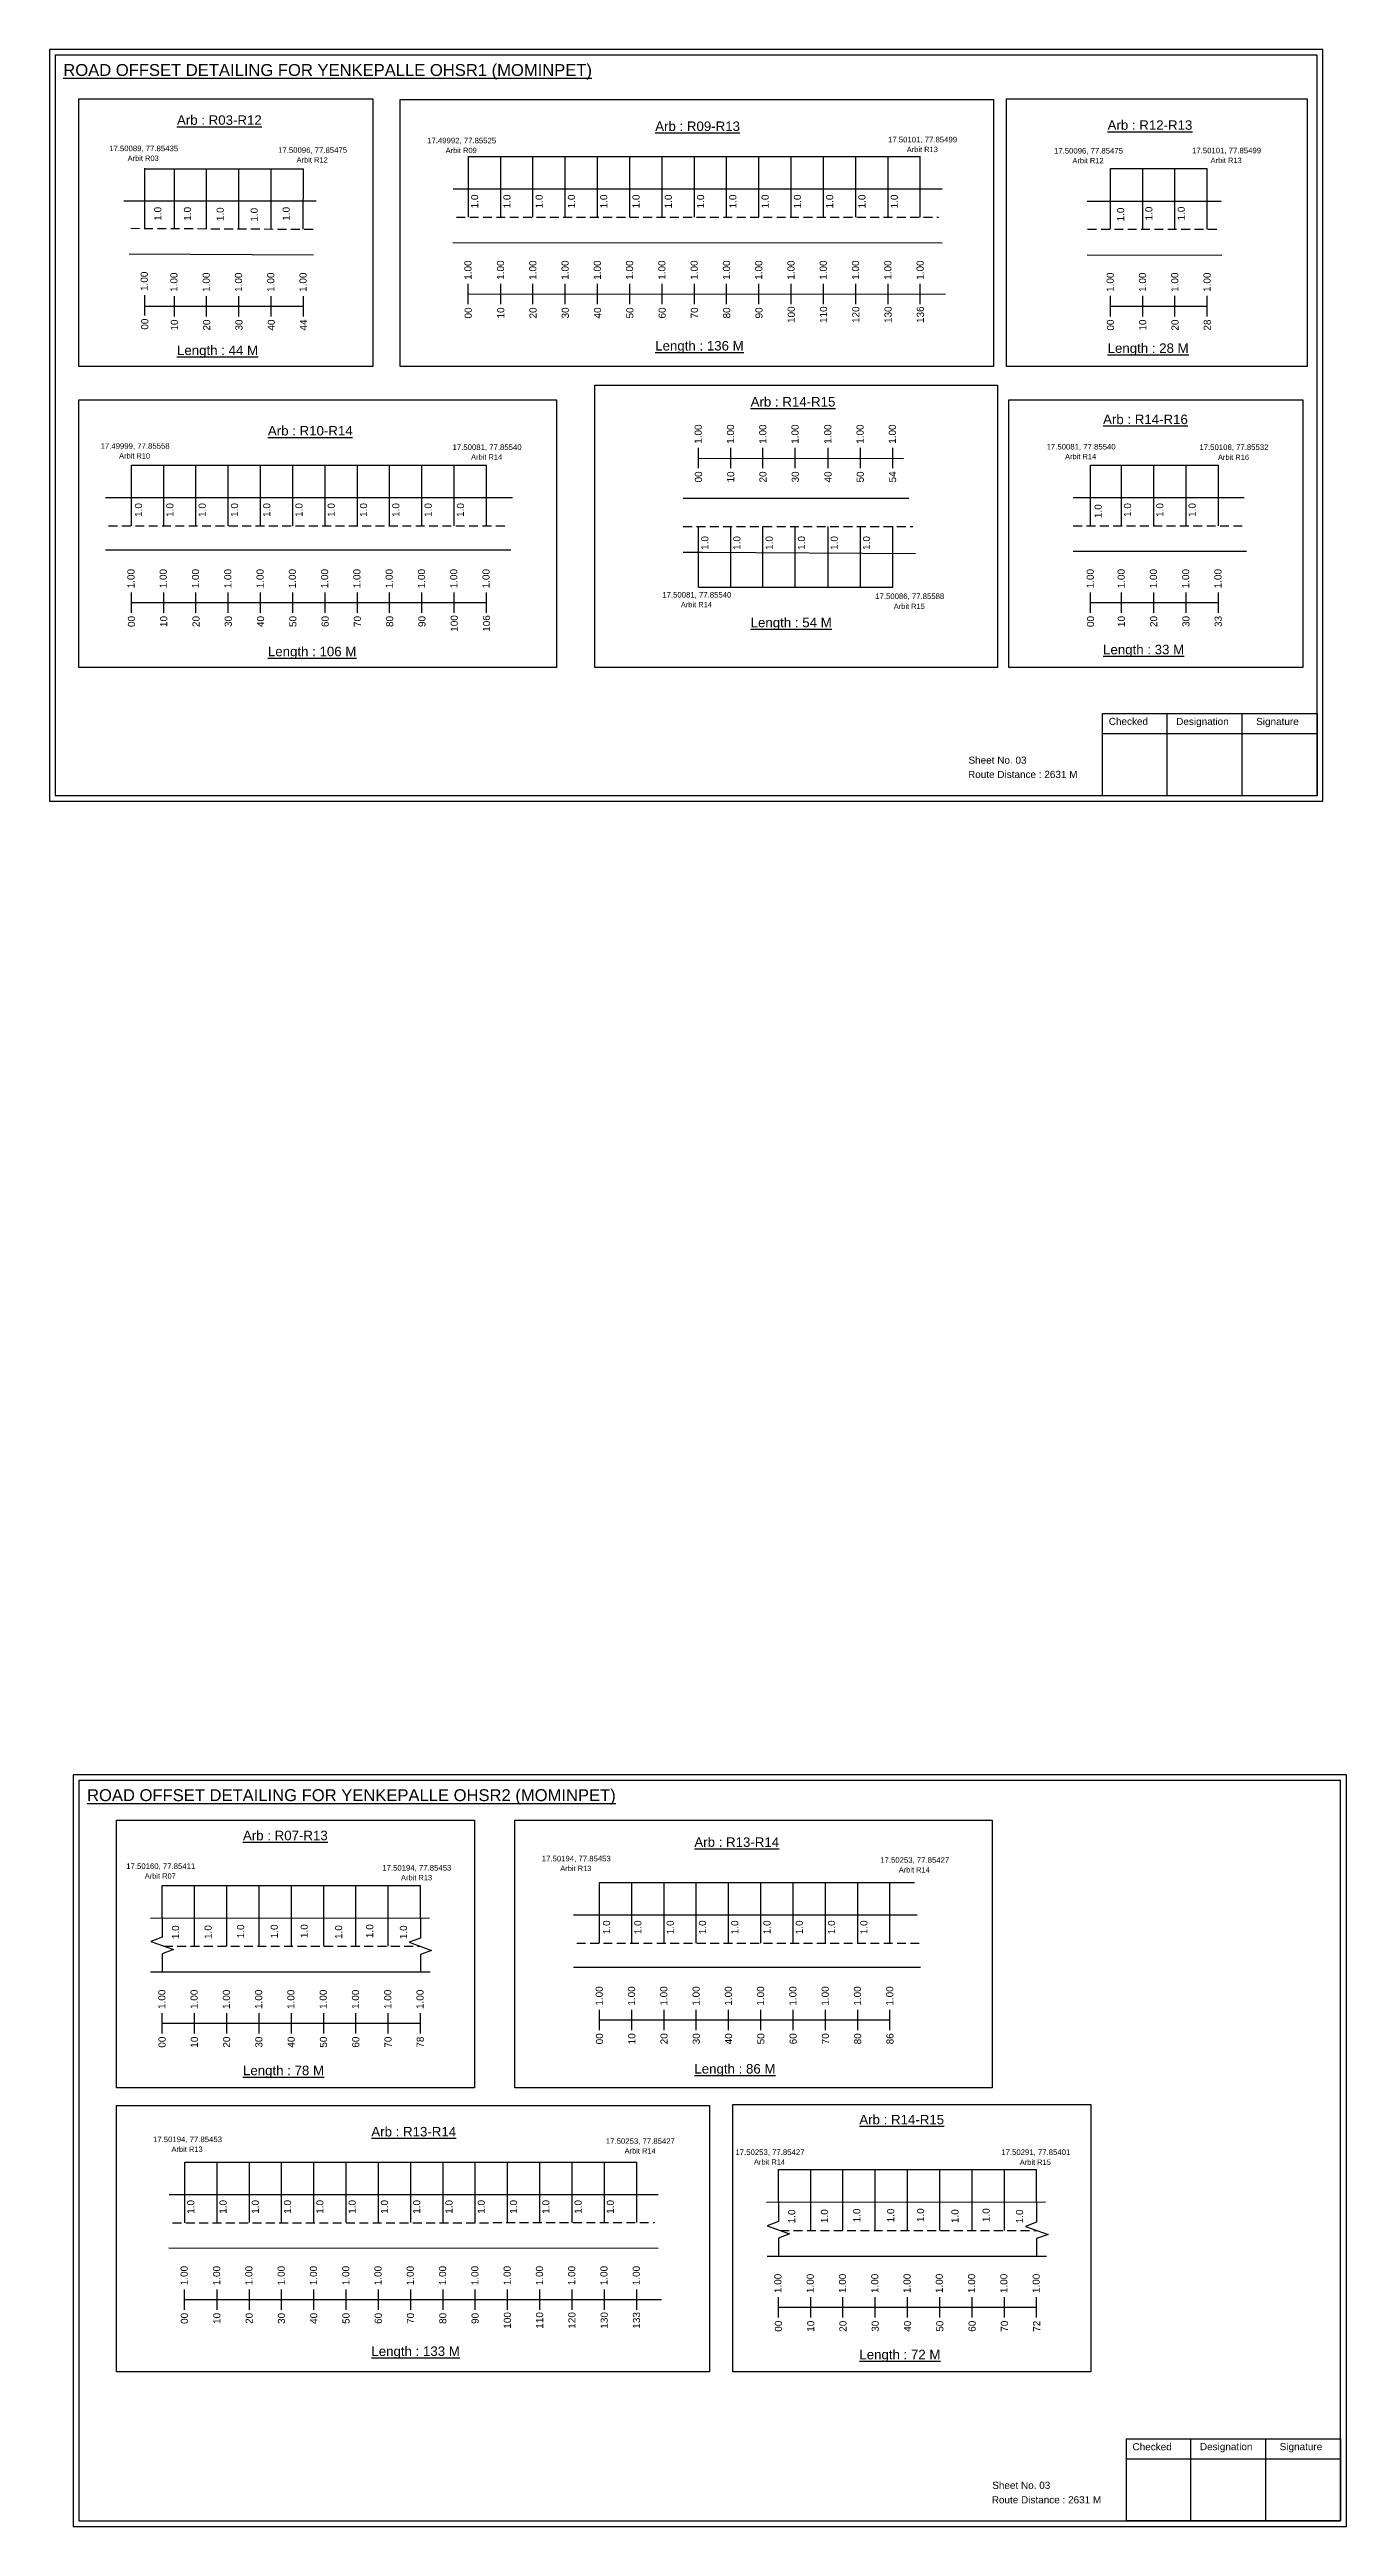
# Model space of a CAD drawing. Header units: inches. Extents: x 1121 to 7703, y 222 to 1459.
# Drawn here: x 5755 to 6301, y 317 to 1361 of the extents above; entities that cross this region are included whole.
import ezdxf

# ---------------------------------------------------------------- set-up
doc = ezdxf.new("R2010")
doc.units = ezdxf.units.IN
doc.header["$MEASUREMENT"] = 0
doc.linetypes.add('DASHED2', pattern=[0.375, 0.25, -0.125])
doc.layers.add('PDF_Geometry', color=7, linetype='Continuous')
doc.layers.add('PDF_Text', color=5, linetype='Continuous')
doc.styles.add('PDF Arial', font='arial.ttf')
doc.styles.get("Standard").update_dxf_attribs({"font": 'arial.ttf'})

msp = doc.modelspace()

# ---------------------------------------------------------------- linework, layer by layer
at = {"color": 5}
for p, q in [((5931.4, 1315.6), (6121.8, 1315.6)), ((5795, 1310.4), (5861.9, 1310.4)), ((6201.9, 1310.5), (6242.7, 1310.5)), ((5789.4, 1185.5), (5939, 1185.5)), ((6193.5, 1185.5), (6247.4, 1185.5)), ((6028.3, 1134.1), (6110.2, 1134.1)), ((5802.4, 587), (5911.2, 587)), ((5986.6, 588.3), (6119.4, 588.3)), ((5811.9, 470.5), (6002.3, 470.5)), ((6062, 467.3), (6170.8, 467.3))]:
    msp.add_line(p, q, dxfattribs=at)
for p, q in [((5931.4, 1290), (5931.4, 1315.6)), ((5945, 1290), (5945, 1315.6)), ((5958.6, 1290), (5958.6, 1315.6)), ((5972.2, 1290), (5972.2, 1315.6)), ((5985.8, 1290), (5985.8, 1315.6)), ((5999.4, 1290), (5999.4, 1315.6)), ((6013, 1290), (6013, 1315.6)), ((6026.6, 1290), (6026.6, 1315.6)), ((6040.2, 1290), (6040.2, 1315.6)), ((6053.8, 1290), (6053.8, 1315.6)), ((6067.4, 1290), (6067.4, 1315.6)), ((6081, 1290), (6081, 1315.6)), ((6094.6, 1290), (6094.6, 1315.6)), ((6108.2, 1290), (6108.2, 1315.6)), ((6121.8, 1290), (6121.8, 1315.6)), ((5795, 1285.2), (5795, 1310.7)), ((5807.5, 1285.1), (5807.5, 1310.4)), ((5821.1, 1285.1), (5821.1, 1310.4)), ((5834.7, 1285.1), (5834.7, 1310.4)), ((5848.3, 1284.9), (5848.3, 1310.4)), ((5861.7, 1284.9), (5861.9, 1310.4)), ((6201.9, 1284.9), (6201.9, 1310.5)), ((6215.5, 1284.9), (6215.5, 1310.5)), ((6229.1, 1284.9), (6229.1, 1310.5)), ((6242.7, 1284.9), (6242.7, 1310.5)), ((5867.2, 1296.8), (5786.2, 1296.8)), ((5924.9, 1301.9), (6131, 1301.9)), ((6192.1, 1296.8), (6248.6, 1296.8)), ((5788.4, 1274.5), (5866.1, 1274.1)), ((5924.8, 1279.3), (6131, 1279.2)), ((6192.1, 1274.1), (6248.8, 1274)), ((5789.4, 1160), (5789.4, 1185.5)), ((5803, 1160), (5803, 1185.5)), ((5816.6, 1160), (5816.6, 1185.5)), ((5830.2, 1160), (5830.2, 1185.5)), ((5843.8, 1160), (5843.8, 1185.5)), ((5857.4, 1160), (5857.4, 1185.5)), ((5871, 1160), (5871, 1185.5)), ((5884.6, 1160), (5884.6, 1185.5)), ((5898.2, 1160), (5898.2, 1185.5)), ((5911.8, 1160), (5911.8, 1185.5)), ((5925.4, 1160), (5925.4, 1185.5)), ((5939, 1160), (5939, 1185.5)), ((6193.5, 1160), (6193.5, 1185.5)), ((6206.6, 1160), (6206.6, 1185.5)), ((6220.2, 1160), (6220.2, 1185.5)), ((6233.8, 1160), (6233.8, 1185.5)), ((6247.4, 1160), (6247.4, 1185.5)), ((5778.5, 1171.9), (5949.9, 1171.9)), ((6116.9, 1171.5), (6021.9, 1171.5)), ((6186.2, 1171.9), (6258.2, 1171.9)), ((6028.3, 1134.1), (6028.3, 1159.6)), ((6041.9, 1134.1), (6041.9, 1159.6)), ((6055.5, 1134.1), (6055.5, 1159.6)), ((6069.1, 1134.1), (6069.1, 1159.6)), ((6083, 1134.1), (6083, 1159.6)), ((6096.6, 1134.1), (6096.6, 1159.6)), ((6110.2, 1134.1), (6110.2, 1159.6)), ((5949.2, 1149.7), (5778.5, 1149.7)), ((6186.2, 1149.2), (6259.2, 1149.2)), ((5802.4, 573.3), (5802.4, 587)), ((5816, 561.4), (5816, 587)), ((5829.6, 561.4), (5829.6, 587)), ((5843.2, 561.4), (5843.2, 587)), ((5856.8, 561.4), (5856.8, 587)), ((5870.4, 561.4), (5870.4, 587)), ((5884, 561.4), (5884, 587)), ((5897.6, 561.4), (5897.6, 587)), ((5911.2, 573.3), (5911.2, 587)), ((5986.6, 562.8), (5986.6, 588.3)), ((6000.2, 562.8), (6000.2, 588.3)), ((6013.8, 562.8), (6013.8, 588.3)), ((6027.4, 562.8), (6027.4, 588.3)), ((6041, 562.8), (6041, 588.3)), ((6054.6, 562.8), (6054.6, 588.3)), ((6068.2, 562.8), (6068.2, 588.3)), ((6081.8, 562.8), (6081.8, 588.3)), ((6095.4, 562.8), (6095.4, 588.3)), ((6109, 562.8), (6109, 588.3)), ((5975.7, 574.7), (6120.5, 574.7)), ((5797.4, 573.3), (5915, 573.4)), ((5797.5, 550.6), (5915.3, 550.6)), ((6121.9, 552.5), (5975.7, 552.5)), ((5811.9, 444.9), (5811.9, 470.5)), ((5825.5, 445), (5825.5, 470.5)), ((5839.1, 445), (5839.1, 470.5)), ((5852.7, 445), (5852.7, 470.5)), ((5866.3, 445), (5866.3, 470.5)), ((5879.9, 445), (5879.9, 470.5)), ((5893.5, 445), (5893.5, 470.5)), ((5907.1, 445), (5907.1, 470.5)), ((5920.7, 445), (5920.7, 470.5)), ((5934.3, 445), (5934.3, 470.5)), ((5947.9, 445), (5947.9, 470.5)), ((5961.5, 445), (5961.5, 470.5)), ((5975.1, 445), (5975.1, 470.5)), ((5988.7, 445), (5988.7, 470.5)), ((6002.3, 445), (6002.3, 470.5)), ((6062, 453.6), (6062, 467.3)), ((6075.6, 441.7), (6075.6, 467.3)), ((6089.2, 441.7), (6089.2, 467.3)), ((6102.8, 441.7), (6102.8, 467.3)), ((6116.4, 441.7), (6116.4, 467.3)), ((6130, 441.7), (6130, 467.3)), ((6143.6, 441.7), (6143.6, 467.3)), ((6157.2, 441.7), (6157.2, 467.3)), ((6170.8, 453.6), (6170.8, 467.3)), ((5805.3, 456.9), (6011.4, 456.9)), ((6057, 453.6), (6174.6, 453.7)), ((5805.2, 434.3), (6011.4, 434.2)), ((6057.2, 430.9), (6174.9, 430.9))]:
    msp.add_line(p, q)
at = {"linetype": 'DASHED2', "ltscale": 15}
for p, q in [((5789.1, 1285.3), (5867.4, 1284.9)), ((5926.3, 1290), (6129.4, 1290)), ((6192.3, 1284.9), (6248.6, 1284.9)), ((5779.8, 1160), (5947.4, 1160)), ((6021.9, 1159.6), (6118.6, 1159.6)), ((6186.2, 1160), (6258.7, 1160)), ((5803.1, 561.4), (5911.2, 561.4)), ((5977, 562.8), (6121.4, 562.8)), ((5806.7, 444.9), (6009.8, 445)), ((6062.8, 441.7), (6170.8, 441.7))]:
    msp.add_line(p, q, dxfattribs=at)
at = {"color": 217, "true_color": 0x93278f}
for p, q in [((5795, 1248.6), (5795, 1257.1)), ((5795, 1252.5), (5861.9, 1252.5)), ((5807.5, 1248.2), (5807.5, 1256.7)), ((5821.1, 1248.2), (5821.1, 1256.7)), ((5834.7, 1248.2), (5834.7, 1256.7)), ((5848.3, 1248.2), (5848.3, 1256.7)), ((5861.9, 1248.2), (5861.9, 1256.7)), ((5931.3, 1253.3), (5931.3, 1261.9)), ((5931.3, 1257.6), (6132.4, 1257.7)), ((5945, 1253.3), (5945, 1261.9)), ((5958.6, 1253.3), (5958.6, 1261.9)), ((5972.2, 1253.3), (5972.2, 1261.9)), ((5985.8, 1253.3), (5985.8, 1261.9)), ((5999.4, 1253.3), (5999.4, 1261.9)), ((6013, 1253.3), (6013, 1261.9)), ((6026.6, 1253.3), (6026.6, 1261.9)), ((6040.2, 1253.3), (6040.2, 1261.9)), ((6053.8, 1253.3), (6053.8, 1261.9)), ((6067.4, 1253.3), (6067.4, 1261.9)), ((6081, 1253.3), (6081, 1261.9)), ((6094.6, 1253.3), (6094.6, 1261.9)), ((6108.2, 1253.3), (6108.2, 1261.9)), ((6121.8, 1253.3), (6121.8, 1261.9)), ((6201.9, 1248.2), (6201.9, 1256.8)), ((6201.9, 1252.5), (6242.7, 1252.5)), ((6215.5, 1248.2), (6215.5, 1256.8)), ((6229.1, 1248.2), (6229.1, 1256.8)), ((6242.7, 1248.2), (6242.7, 1256.8)), ((6028.3, 1184.3), (6028.3, 1192.8)), ((6041.9, 1184.3), (6041.9, 1192.8)), ((6055.5, 1184.3), (6055.5, 1192.8)), ((6069.1, 1184.3), (6069.1, 1192.8)), ((6083, 1184.3), (6083, 1192.8)), ((6096.6, 1184.3), (6096.6, 1192.8)), ((6110.2, 1184.3), (6110.2, 1192.8)), ((6028.3, 1188.5), (6114.7, 1188.3)), ((5789.4, 1123.3), (5789.4, 1131.9)), ((5789.4, 1127.6), (5939, 1127.6)), ((5803, 1123.3), (5803, 1131.9)), ((5816.6, 1123.3), (5816.6, 1131.9)), ((5830.2, 1123.3), (5830.2, 1131.9)), ((5843.8, 1123.3), (5843.8, 1131.9)), ((5857.4, 1123.3), (5857.4, 1131.9)), ((5871, 1123.3), (5871, 1131.9)), ((5884.6, 1123.3), (5884.6, 1131.9)), ((5898.2, 1123.3), (5898.2, 1131.9)), ((5911.8, 1123.3), (5911.8, 1131.9)), ((5925.4, 1123.3), (5925.4, 1131.9)), ((5939, 1123.3), (5939, 1131.9)), ((6193.5, 1123.3), (6193.5, 1131.9)), ((6193.5, 1127.6), (6247.4, 1127.6)), ((6206.6, 1123.3), (6206.6, 1131.9)), ((6220.2, 1123.3), (6220.2, 1131.9)), ((6233.8, 1123.3), (6233.8, 1131.9)), ((6247.4, 1123.3), (6247.4, 1131.9)), ((5802.4, 524.7), (5802.4, 533.3)), ((5816, 524.7), (5816, 533.3)), ((5829.6, 524.7), (5829.6, 533.3)), ((5843.2, 524.7), (5843.2, 533.3)), ((5856.8, 524.7), (5856.8, 533.3)), ((5870.4, 524.7), (5870.4, 533.3)), ((5884, 524.7), (5884, 533.3)), ((5897.6, 524.7), (5897.6, 533.3)), ((5911.2, 524.7), (5911.2, 533.3)), ((5986.6, 526.1), (5986.6, 534.6)), ((6000.2, 526.1), (6000.2, 534.6)), ((6013.8, 526.1), (6013.8, 534.6)), ((6027.4, 526.1), (6027.4, 534.6)), ((6041, 526.1), (6041, 534.6)), ((6054.6, 526.1), (6054.6, 534.6)), ((6068.2, 526.1), (6068.2, 534.6)), ((6081.8, 526.1), (6081.8, 534.6)), ((6095.4, 526.1), (6095.4, 534.6)), ((6109, 526.1), (6109, 534.6)), ((5802.4, 529), (5911.2, 529)), ((5986.6, 530.4), (6109, 530.4)), ((5811.8, 408.3), (5811.8, 416.8)), ((5811.8, 412.6), (6012.8, 412.6)), ((5825.5, 408.3), (5825.5, 416.8)), ((5839.1, 408.3), (5839.1, 416.8)), ((5852.7, 408.3), (5852.7, 416.8)), ((5866.3, 408.3), (5866.3, 416.8)), ((5879.9, 408.3), (5879.9, 416.8)), ((5893.5, 408.3), (5893.5, 416.8)), ((5907.1, 408.3), (5907.1, 416.8)), ((5920.7, 408.3), (5920.7, 416.8)), ((5934.3, 408.3), (5934.3, 416.8)), ((5947.9, 408.3), (5947.9, 416.8)), ((5961.5, 408.3), (5961.5, 416.8)), ((5975.1, 408.3), (5975.1, 416.8)), ((5988.7, 408.3), (5988.7, 416.8)), ((6002.3, 408.3), (6002.3, 416.8)), ((6062, 405), (6062, 413.6)), ((6062, 409.3), (6170.8, 409.3)), ((6075.6, 405), (6075.6, 413.6)), ((6089.2, 405), (6089.2, 413.6)), ((6102.8, 405), (6102.8, 413.6)), ((6116.4, 405), (6116.4, 413.6)), ((6130, 405), (6130, 413.6)), ((6143.6, 405), (6143.6, 413.6)), ((6157.2, 405), (6157.2, 413.6)), ((6170.8, 405), (6170.8, 413.6))]:
    msp.add_line(p, q, dxfattribs=at)
for points in [[(5767.3, 1339.8), (5891.1, 1339.8), (5891.1, 1227.1), (5767.3, 1227.1)], [(5902.7, 1339.5), (6152.6, 1339.5), (6152.6, 1227.1), (5902.7, 1227.1)], [(6158.1, 1339.8), (6284.8, 1339.8), (6284.8, 1227.1), (6158.1, 1227.1)], [(5767.3, 1213), (5968.5, 1213), (5968.5, 1100.3), (5767.3, 1100.3)], [(5984.7, 1219.2), (6154.3, 1219.2), (6154.3, 1100.3), (5984.7, 1100.3)], [(6159.1, 1213), (6282.9, 1213), (6282.9, 1100.3), (6159.1, 1100.3)], [(5783.1, 614.5), (5934, 614.5), (5934, 501.8), (5783.1, 501.8)], [(5950.9, 614.5), (6152.1, 614.5), (6152.1, 501.8), (5950.9, 501.8)], [(5783.1, 494.4), (6033, 494.4), (6033, 382.1), (5783.1, 382.1)], [(6042.8, 494.7), (6193.6, 494.7), (6193.6, 382.1), (6042.8, 382.1)]]:
    msp.add_lwpolyline(points, close=True)
msp.add_lwpolyline([(6021.9, 1148.8), (6030, 1148.8), (6119.8, 1148.3)])
at = {"linetype": 'Continuous'}
for points in [[(5802.3, 573.6), (5802.3, 565.2), (5797.6, 563.4), (5807.1, 560), (5802.3, 558.3), (5802.3, 550.9)], [(5911.2, 573.3), (5911.2, 564.9), (5906.4, 563.2), (5915.9, 559.7), (5911.2, 558), (5911.2, 550.6)], [(6062, 453.9), (6062, 445.5), (6057.3, 443.7), (6066.7, 440.3), (6062, 438.5), (6062, 431.2)], [(6170.8, 453.6), (6170.8, 445.2), (6166.1, 443.4), (6175.6, 440), (6170.8, 438.3), (6170.8, 430.9)]]:
    msp.add_lwpolyline(points, dxfattribs=at)
at = {"layer": 'PDF_Geometry'}
for points in [[(5754.9, 1360.6), (5754.9, 1043.9), (6291.4, 1043.9), (6291.4, 1360.6)], [(5757.2, 1358.3), (5757.2, 1046.3), (6289, 1046.3), (6289, 1358.3)], [(5764.9, 633.7), (5764.9, 317), (6301.3, 317), (6301.3, 633.7)], [(5767.2, 631.3), (5767.2, 319.4), (6298.9, 319.4), (6298.9, 631.3)]]:
    msp.add_lwpolyline(points, close=True, dxfattribs=at)
at = {"layer": 'PDF_Geometry', "color": 242, "true_color": 0xcc1f26}
for points in [[(6289, 1046.2), (6198.6, 1046.2), (6198.6, 1080.8), (6289, 1080.8)], [(6298.9, 319.3), (6208.6, 319.3), (6208.6, 353.9), (6298.9, 353.9)]]:
    msp.add_lwpolyline(points, close=True, dxfattribs=at)
for points in [[(6225.6, 1080.8), (6225.6, 1046.2)], [(6257.3, 1080.8), (6257.3, 1046.2)], [(6198.6, 1072.5), (6289, 1072.5)], [(6208.6, 345.5), (6298.9, 345.5)], [(6235.6, 353.9), (6235.6, 319.3)], [(6267.3, 353.9), (6267.3, 319.3)]]:
    msp.add_lwpolyline(points, dxfattribs=at)

# ---------------------------------------------------------------- texts
at = {"color": 242, "true_color": 0xcd2027}
for s, height, p in [('%%UROAD OFFSET DETAILING FOR YENKEPALLE OHSR1 (MOMINPET)', 5, (5760.7, 1349.5)), ('%%UArb : R03-R12', 4, (5808.6, 1328.9)), ('%%UArb : R09-R13', 4, (6010.1, 1326.3)), ('%%UArb : R12-R13', 4, (6200.7, 1326.8)), ('%%ULength : 44 M', 4, (5808.6, 1231.9)), ('%%ULength : 136 M', 4, (6010.1, 1233.8)), ('%%ULength : 28 M', 4, (6200.7, 1232.8)), ('%%UArb : R14-R15', 4, (6050.3, 1210.2)), ('%%UArb : R10-R14', 4, (5846.9, 1198)), ('%%UArb : R14-R16', 4, (6198.8, 1202.8)), ('%%ULength : 54 M', 4, (6050.3, 1117.2)), ('%%ULength : 106 M', 4, (5846.9, 1105)), ('%%ULength : 33 M', 4, (6198.8, 1105.8)), ('%%UROAD OFFSET DETAILING FOR YENKEPALLE OHSR2 (MOMINPET)', 5, (5770.7, 622.6)), ('%%UArb : R07-R13', 4, (5836.4, 606.1)), ('%%UArb : R13-R14', 4, (6026.6, 603.3)), ('%%ULength : 86 M', 4, (6026.6, 507.8)), ('%%ULength : 78 M', 4, (5836.4, 507.1)), ('%%UArb : R14-R15', 4, (6096.1, 486.4)), ('%%UArb : R13-R14', 4, (5890.5, 481.3)), ('%%ULength : 133 M', 4, (5890.5, 388.8)), ('%%ULength : 72 M', 4, (6096.1, 387.4))]:
    msp.add_text(s, height=height, dxfattribs=at).set_placement(p)
at = {"color": 5}
for s, height, p in [('17.50089, 77.85435', 2.34, (5780, 1317.8)), ('Arbit R03', 2.25, (5787.8, 1313.7)), ('17.50096, 77.85475', 2.34, (5851.2, 1317.1)), ('Arbit R12', 2.25, (5859, 1313)), ('17.49992, 77.85525', 2.34, (5914, 1321.1)), ('Arbit R09', 2.25, (5921.8, 1317)), ('17.50101, 77.85499', 2.34, (6108.2, 1321.5)), ('Arbit R13', 2.25, (6116.1, 1317.4)), ('17.50096, 77.85475', 2.34, (6178.1, 1316.8)), ('Arbit R12', 2.25, (6185.9, 1312.7)), ('17.50101, 77.85499', 2.34, (6236.3, 1316.9)), ('Arbit R13', 2.25, (6244.1, 1312.8)), ('17.49999, 77.85558', 2.34, (5776.4, 1192.4)), ('Arbit R10', 2.25, (5784.2, 1188.3)), ('17.50081, 77.85540', 2.34, (5924.7, 1191.9)), ('Arbit R14', 2.25, (5932.5, 1187.8)), ('17.50081, 77.85540', 2.34, (6175, 1192.1)), ('Arbit R14', 2.25, (6182.8, 1188)), ('17.50108, 77.85532', 2.34, (6239.4, 1191.9)), ('Arbit R16', 2.25, (6247.2, 1187.7)), ('17.50081, 77.85540', 2.34, (6013.1, 1129.7)), ('Arbit R14', 2.25, (6020.9, 1125.6)), ('17.50086, 77.85588', 2.34, (6102.8, 1129.1)), ('Arbit R15', 2.25, (6110.6, 1124.9)), ('17.50160, 77.85411', 2.34, (5787.2, 594)), ('17.50194, 77.85453', 2.34, (5895.1, 593.3)), ('17.50194, 77.85453', 2.34, (5962.3, 597.2)), ('Arbit R13', 2.25, (5970.1, 593.1)), ('17.50253, 77.85427', 2.34, (6104.9, 596.6)), ('Arbit R07', 2.25, (5795, 589.9)), ('Arbit R13', 2.25, (5903, 589.2)), ('Arbit R14', 2.25, (6112.7, 592.5)), ('17.50194, 77.85453', 2.34, (5798.5, 478.9)), ('17.50253, 77.85427', 2.34, (5989.3, 478.2)), ('Arbit R13', 2.25, (5806.3, 474.8)), ('Arbit R14', 2.25, (5997.2, 474.1)), ('17.50253, 77.85427', 2.34, (6043.9, 473.5)), ('Arbit R14', 2.25, (6051.7, 469.4)), ('17.50291, 77.85401', 2.34, (6155.9, 473.5)), ('Arbit R15', 2.25, (6163.7, 469.3))]:
    msp.add_text(s, height=height, dxfattribs=at).set_placement(p)
for p in [(5856.1, 1288.5), (5935.5, 1293.7), (5949.1, 1293.7), (5962.7, 1293.7), (5976.3, 1293.7), (5989.9, 1293.7), (6003.5, 1293.7), (6017.1, 1293.7), (6030.7, 1293.7), (6044.3, 1293.7), (6057.9, 1293.7), (6071.5, 1293.7), (6085.1, 1293.7), (6098.7, 1293.7), (6112.3, 1293.7), (6219.6, 1288.6), (6233.2, 1288.6), (5802, 1288.5), (5814.5, 1288.5), (5828.3, 1288.3), (5842.6, 1288.1), (6207.7, 1288.2), (5793.9, 1163.7), (5807.1, 1163.7), (5820.7, 1163.7), (5834.3, 1163.7), (5847.9, 1163.7), (5861.5, 1163.7), (5875.1, 1163.7), (5888.7, 1163.7), (5902.3, 1163.7), (5915.9, 1163.7), (5929.5, 1163.7), (6210.6, 1163.7), (6224.2, 1163.7), (6237.8, 1163.7), (6198.2, 1163.2), (6032.5, 1149.8), (6046, 1149.8), (6059.6, 1149.8), (6073.2, 1149.8), (6087, 1149.8), (6100.6, 1149.8), (5809.5, 564.4), (5823.2, 564.5), (5836.9, 564.8), (5851.1, 564.8), (5863.7, 564.9), (5878.2, 564.5), (5891.3, 564.9), (5905.5, 564.4), (5991.1, 566.5), (6004.3, 566.5), (6017.9, 566.5), (6031.5, 566.5), (6045.1, 566.5), (6058.7, 566.5), (6072.3, 566.5), (6085.9, 566.5), (6099.5, 566.5), (5815.9, 448.7), (5829.5, 448.7), (5843.1, 448.7), (5856.7, 448.7), (5870.3, 448.7), (5883.9, 448.7), (5897.5, 448.7), (5911.1, 448.7), (5924.7, 448.7), (5938.3, 448.7), (5951.9, 448.7), (5965.5, 448.7), (5979.1, 448.7), (5992.7, 448.7), (6069.1, 444.7), (6082.9, 444.8), (6096.5, 445.1), (6110.8, 445.1), (6123.4, 445.2), (6137.9, 444.8), (6151, 445.2), (6165.1, 444.7)]:
    msp.add_text('1.0', height=3, rotation=90).set_placement(p)
at = {"color": 217, "true_color": 0x93278f}
for s, p in [('1.00', (5796.3, 1258.9)), ('1.00', (5808.8, 1258.5)), ('1.00', (5822.4, 1258.5)), ('1.00', (5836, 1258.5)), ('1.00', (5849.6, 1258.5)), ('1.00', (5863.2, 1258.5)), ('1.00', (5932.7, 1263.6)), ('1.00', (5946.4, 1263.6)), ('1.00', (5960, 1263.6)), ('1.00', (5973.6, 1263.6)), ('1.00', (5987.2, 1263.6)), ('1.00', (6000.8, 1263.6)), ('1.00', (6014.4, 1263.6)), ('1.00', (6028, 1263.6)), ('1.00', (6041.6, 1263.6)), ('1.00', (6055.2, 1263.6)), ('1.00', (6068.8, 1263.6)), ('1.00', (6082.4, 1263.6)), ('1.00', (6096, 1263.6)), ('1.00', (6109.6, 1263.6)), ('1.00', (6123.2, 1263.6)), ('1.00', (6203.3, 1258.5)), ('1.00', (6216.9, 1258.5)), ('1.00', (6230.5, 1258.5)), ('1.00', (6244.1, 1258.5)), ('00', (5796.5, 1242.6)), ('10', (5809, 1242.2)), ('20', (5822.6, 1242.2)), ('30', (5836.2, 1242.2)), ('40', (5849.8, 1242.2)), ('44', (5863.4, 1242.2)), ('00', (5932.8, 1247.3)), ('10', (5946.5, 1247.3)), ('20', (5960.1, 1247.3)), ('30', (5973.7, 1247.3)), ('40', (5987.3, 1247.3)), ('50', (6000.9, 1247.3)), ('60', (6014.5, 1247.3)), ('70', (6028.1, 1247.3)), ('80', (6041.7, 1247.3)), ('90', (6055.3, 1247.3)), ('100', (6068.9, 1245.4)), ('110', (6082.5, 1245.4)), ('120', (6096.1, 1245.4)), ('130', (6109.7, 1245.4)), ('136', (6123.3, 1245.4)), ('00', (6203.4, 1242.2)), ('10', (6217, 1242.2)), ('20', (6230.6, 1242.2)), ('28', (6244.2, 1242.2)), ('1.00', (6029.7, 1194.5)), ('1.00', (6043.3, 1194.5)), ('1.00', (6056.9, 1194.5)), ('1.00', (6070.5, 1194.5)), ('1.00', (6084.3, 1194.5)), ('1.00', (6097.9, 1194.5)), ('1.00', (6111.5, 1194.5)), ('00', (6029.8, 1178.2)), ('10', (6043.4, 1178.2)), ('20', (6057, 1178.2)), ('30', (6070.6, 1178.2)), ('40', (6084.4, 1178.2)), ('50', (6098, 1178.2)), ('54', (6111.6, 1178.2)), ('1.00', (5790.7, 1133.6)), ('1.00', (5804.3, 1133.6)), ('1.00', (5817.9, 1133.6)), ('1.00', (5831.5, 1133.6)), ('1.00', (5845.1, 1133.6)), ('1.00', (5858.7, 1133.6)), ('1.00', (5872.3, 1133.6)), ('1.00', (5885.9, 1133.6)), ('1.00', (5899.5, 1133.6)), ('1.00', (5913.1, 1133.6)), ('1.00', (5926.7, 1133.6)), ('1.00', (5940.3, 1133.6)), ('1.00', (6194.9, 1133.6)), ('1.00', (6207.9, 1133.6)), ('1.00', (6221.5, 1133.6)), ('1.00', (6235.1, 1133.6)), ('1.00', (6248.7, 1133.6)), ('00', (5790.9, 1117.3)), ('10', (5804.5, 1117.3)), ('20', (5818.1, 1117.3)), ('30', (5831.7, 1117.3)), ('40', (5845.3, 1117.3)), ('50', (5858.9, 1117.3)), ('60', (5872.5, 1117.3)), ('70', (5886.1, 1117.3)), ('80', (5899.7, 1117.3)), ('90', (5913.3, 1117.3)), ('100', (5926.9, 1115.3)), ('106', (5940.5, 1115.3)), ('00', (6195, 1117.3)), ('10', (6208, 1117.3)), ('20', (6221.6, 1117.3)), ('30', (6235.2, 1117.3)), ('33', (6248.8, 1117.3)), ('1.00', (5803.7, 535)), ('1.00', (5817.3, 535)), ('1.00', (5830.9, 535)), ('1.00', (5844.5, 535)), ('1.00', (5858.1, 535)), ('1.00', (5871.7, 535)), ('1.00', (5885.3, 535)), ('1.00', (5898.9, 535)), ('1.00', (5912.5, 535)), ('1.00', (5988, 536.4)), ('1.00', (6001.6, 536.4)), ('1.00', (6015.2, 536.4)), ('1.00', (6028.8, 536.4)), ('1.00', (6042.4, 536.4)), ('1.00', (6056, 536.4)), ('1.00', (6069.6, 536.4)), ('1.00', (6083.2, 536.4)), ('1.00', (6096.8, 536.4)), ('1.00', (6110.4, 536.4)), ('00', (5803.8, 518.7)), ('10', (5817.4, 518.7)), ('20', (5831, 518.7)), ('30', (5844.6, 518.7)), ('40', (5858.2, 518.7)), ('50', (5871.8, 518.7)), ('60', (5885.4, 518.7)), ('70', (5899, 518.7)), ('78', (5912.6, 518.7)), ('00', (5988.1, 520.1)), ('10', (6001.7, 520.1)), ('20', (6015.3, 520.1)), ('30', (6028.9, 520.1)), ('40', (6042.5, 520.1)), ('50', (6056.1, 520.1)), ('60', (6069.7, 520.1)), ('70', (6083.3, 520.1)), ('80', (6096.9, 520.1)), ('86', (6110.5, 520.1)), ('1.00', (5813.1, 418.6)), ('1.00', (5826.8, 418.6)), ('1.00', (5840.4, 418.6)), ('1.00', (5854, 418.6)), ('1.00', (5867.6, 418.6)), ('1.00', (5881.2, 418.6)), ('1.00', (5894.8, 418.6)), ('1.00', (5908.4, 418.6)), ('1.00', (5922, 418.6)), ('1.00', (5935.6, 418.6)), ('1.00', (5949.2, 418.6)), ('1.00', (5962.8, 418.6)), ('1.00', (5976.4, 418.6)), ('1.00', (5990, 418.6)), ('1.00', (6003.6, 418.6)), ('1.00', (6063.3, 415.3)), ('1.00', (6076.9, 415.3)), ('1.00', (6090.5, 415.3)), ('1.00', (6104.1, 415.3)), ('1.00', (6117.7, 415.3)), ('1.00', (6131.3, 415.3)), ('1.00', (6144.9, 415.3)), ('1.00', (6158.5, 415.3)), ('1.00', (6172.1, 415.3)), ('100', (5949.3, 400.3)), ('110', (5962.9, 400.3)), ('120', (5976.5, 400.3)), ('130', (5990.1, 400.3)), ('133', (6003.7, 400.3)), ('00', (5813.2, 402.3)), ('10', (5826.9, 402.3)), ('20', (5840.5, 402.3)), ('30', (5854.1, 402.3)), ('40', (5867.7, 402.3)), ('50', (5881.3, 402.3)), ('60', (5894.9, 402.3)), ('70', (5908.5, 402.3)), ('80', (5922.1, 402.3)), ('90', (5935.7, 402.3)), ('00', (6063.5, 399)), ('10', (6077.1, 399)), ('20', (6090.7, 399)), ('30', (6104.3, 399)), ('40', (6117.9, 399)), ('50', (6131.5, 399)), ('60', (6145.1, 399)), ('70', (6158.7, 399)), ('72', (6172.3, 399))]:
    msp.add_text(s, height=3, rotation=90, dxfattribs=at).set_placement(p)
for s, p in [('Sheet No. 03', (6142.1, 1059.7)), ('Route Distance : 2631 M', (6141.9, 1053.7)), ('Sheet No. 03', (6152.1, 332.8)), ('Route Distance : 2631 M', (6151.9, 326.7))]:
    msp.add_text(s, height=3).set_placement(p)
at = {"layer": 'PDF_Text', "color": 7, "attachment_point": 7, "style": 'PDF Arial'}
for s, insert, char_height in [('Checked', (6201.2, 1076), 3), ('Designation', (6229.6, 1075.1), 3.001), ('Signature', (6263.3, 1075.1), 3), ('Checked', (6211.2, 349), 3), ('Designation', (6239.6, 348.2), 3.001), ('Signature', (6273.2, 348.2), 3)]:
    msp.add_mtext(s, dxfattribs=dict(at, insert=insert, char_height=char_height))

doc.saveas('drawing.dxf')
